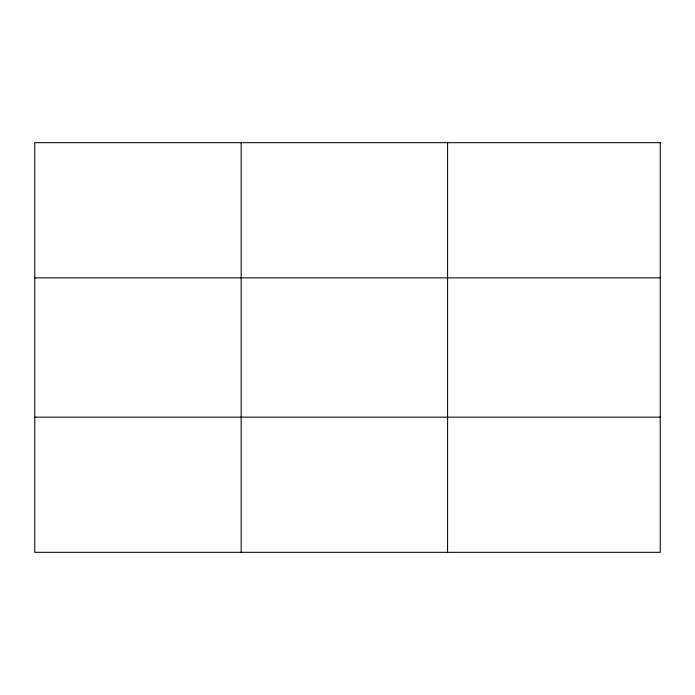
<?xml version="1.0" encoding="UTF-8"?>
<svg xmlns="http://www.w3.org/2000/svg" width="695" height="695" viewBox="0 0 695 695"><rect width="100%" height="100%" fill="white"/><g stroke="black" fill="none" stroke-linecap="round" stroke-linejoin="round"><path stroke-width="1.04" d="M241.165 142.675L241.165 552.325M447.58 142.675L447.58 552.325M34.75 277.861L660.25 277.861M34.75 417.139L660.25 417.139M660.25 142.675L660.25 552.325L34.75 552.325L34.75 142.675L660.25 142.675"/></g></svg>
